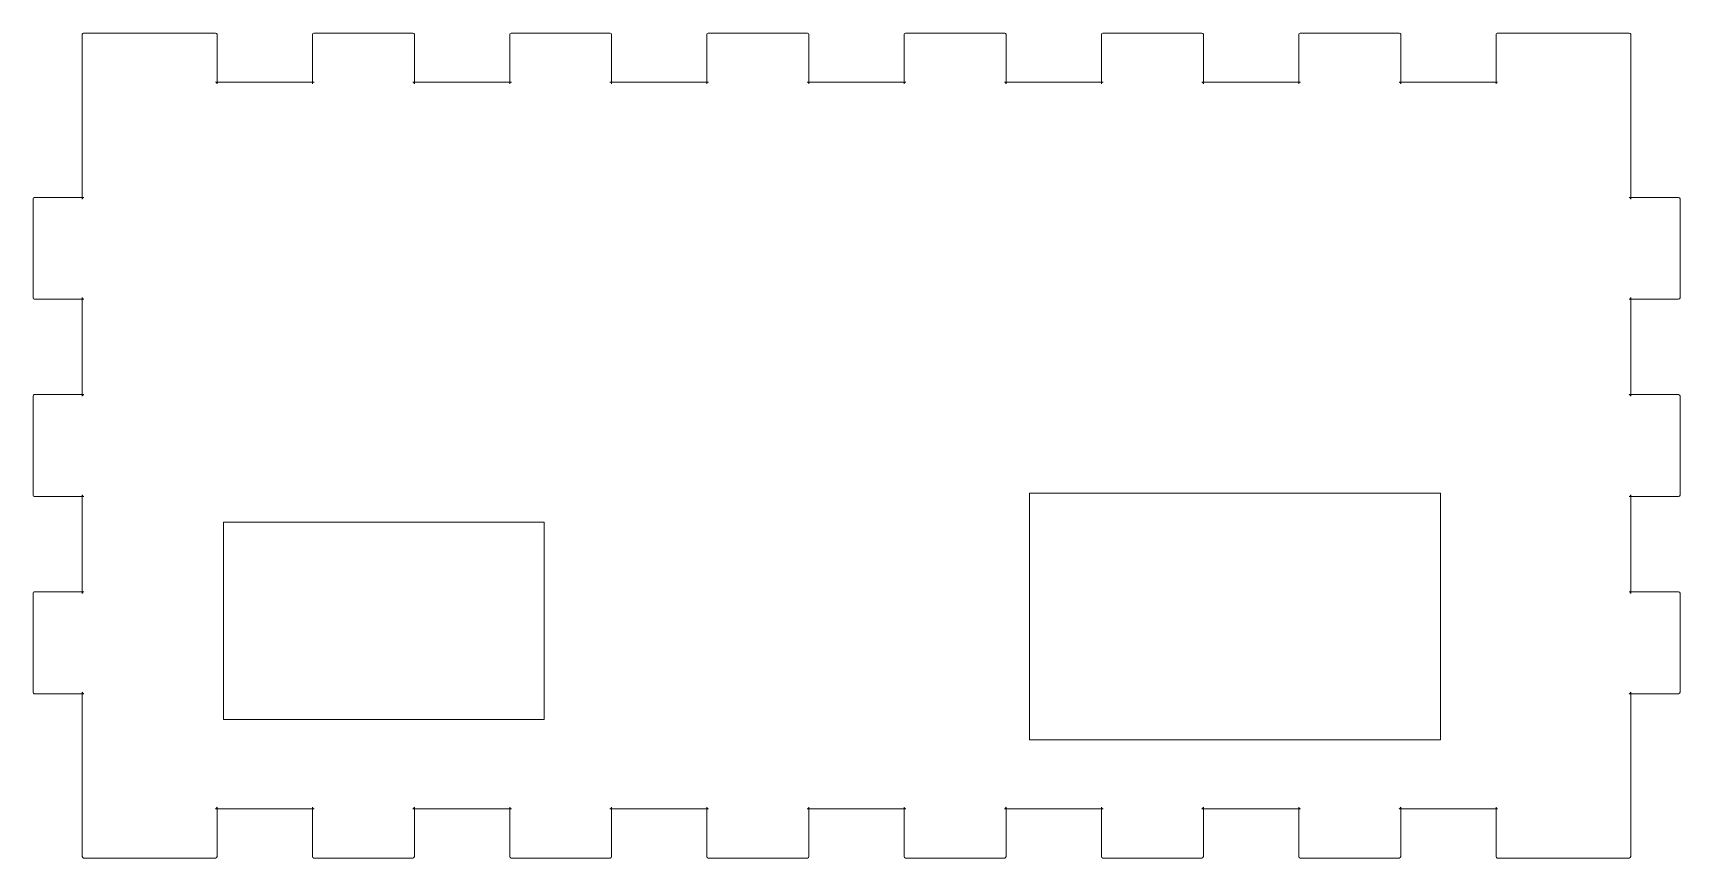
# Model space of a CAD drawing. Header units: inches. Extents: x -61 to 261, y -8 to 208.
# Drawn here: x 100.6 to 200.8, y 55.8 to 106 of the extents above; entities that cross this region are included whole.
import ezdxf

# ---------------------------------------------------------------- set-up
doc = ezdxf.new("R2010")
doc.units = ezdxf.units.IN
doc.header["$MEASUREMENT"] = 0

# ---------------------------------------------------------------- blocks, each defined once
blk = doc.blocks.new('block 278')
at = {"color": 7, "lineweight": 9, "true_color": 0xffffff}
blk.add_lwpolyline([(103.69, 55.76), (111.69, 55.76)], dxfattribs=at)
blk = doc.blocks.new('block 279')
at = {"color": 7, "lineweight": 9, "true_color": 0xffffff}
blk.add_lwpolyline([(111.69, 55.76), (111.7, 55.76), (111.76, 55.79), (111.79, 55.85), (111.79, 55.86)], dxfattribs=at)
blk = doc.blocks.new('block 280')
at = {"color": 7, "lineweight": 9, "true_color": 0xffffff}
blk.add_lwpolyline([(111.79, 55.86), (111.79, 58.86), (111.79, 58.85), (111.76, 58.79), (111.7, 58.76), (111.69, 58.76)], dxfattribs=at)
blk = doc.blocks.new('block 281')
at = {"color": 7, "lineweight": 9, "true_color": 0xffffff}
blk.add_lwpolyline([(111.69, 58.76), (117.69, 58.76), (117.67, 58.76), (117.62, 58.79), (117.59, 58.85), (117.59, 58.86)], dxfattribs=at)
blk = doc.blocks.new('block 282')
at = {"color": 7, "lineweight": 9, "true_color": 0xffffff}
blk.add_lwpolyline([(117.59, 58.86), (117.59, 55.86), (117.59, 55.85), (117.62, 55.79), (117.67, 55.76), (117.69, 55.76)], dxfattribs=at)
blk = doc.blocks.new('block 283')
at = {"color": 7, "lineweight": 9, "true_color": 0xffffff}
blk.add_lwpolyline([(117.69, 55.76), (123.69, 55.76)], dxfattribs=at)
blk = doc.blocks.new('block 284')
at = {"color": 7, "lineweight": 9, "true_color": 0xffffff}
blk.add_lwpolyline([(123.69, 55.76), (123.7, 55.76), (123.76, 55.79), (123.79, 55.85), (123.79, 55.86)], dxfattribs=at)
blk = doc.blocks.new('block 285')
at = {"color": 7, "lineweight": 9, "true_color": 0xffffff}
blk.add_lwpolyline([(123.79, 55.86), (123.79, 58.86), (123.79, 58.85), (123.76, 58.79), (123.7, 58.76), (123.69, 58.76)], dxfattribs=at)
blk = doc.blocks.new('block 286')
at = {"color": 7, "lineweight": 9, "true_color": 0xffffff}
blk.add_lwpolyline([(123.69, 58.76), (129.69, 58.76), (129.67, 58.76), (129.61, 58.79), (129.59, 58.85), (129.59, 58.86)], dxfattribs=at)
blk = doc.blocks.new('block 287')
at = {"color": 7, "lineweight": 9, "true_color": 0xffffff}
blk.add_lwpolyline([(129.59, 58.86), (129.59, 55.86), (129.59, 55.85), (129.61, 55.79), (129.67, 55.76), (129.69, 55.76)], dxfattribs=at)
blk = doc.blocks.new('block 288')
at = {"color": 7, "lineweight": 9, "true_color": 0xffffff}
blk.add_lwpolyline([(129.69, 55.76), (135.69, 55.76)], dxfattribs=at)
blk = doc.blocks.new('block 289')
at = {"color": 7, "lineweight": 9, "true_color": 0xffffff}
blk.add_lwpolyline([(135.69, 55.76), (135.7, 55.76), (135.76, 55.79), (135.79, 55.85), (135.79, 55.86)], dxfattribs=at)
blk = doc.blocks.new('block 290')
at = {"color": 7, "lineweight": 9, "true_color": 0xffffff}
blk.add_lwpolyline([(135.79, 55.86), (135.79, 58.86), (135.79, 58.85), (135.76, 58.79), (135.7, 58.76), (135.69, 58.76)], dxfattribs=at)
blk = doc.blocks.new('block 291')
at = {"color": 7, "lineweight": 9, "true_color": 0xffffff}
blk.add_lwpolyline([(135.69, 58.76), (141.69, 58.76), (141.67, 58.76), (141.61, 58.79), (141.59, 58.85), (141.59, 58.86)], dxfattribs=at)
blk = doc.blocks.new('block 292')
at = {"color": 7, "lineweight": 9, "true_color": 0xffffff}
blk.add_lwpolyline([(141.59, 58.86), (141.59, 55.86), (141.59, 55.85), (141.61, 55.79), (141.67, 55.76), (141.69, 55.76)], dxfattribs=at)
blk = doc.blocks.new('block 293')
at = {"color": 7, "lineweight": 9, "true_color": 0xffffff}
blk.add_lwpolyline([(141.69, 55.76), (147.69, 55.76)], dxfattribs=at)
blk = doc.blocks.new('block 294')
at = {"color": 7, "lineweight": 9, "true_color": 0xffffff}
blk.add_lwpolyline([(147.69, 55.76), (147.7, 55.76), (147.76, 55.79), (147.79, 55.85), (147.79, 55.86)], dxfattribs=at)
blk = doc.blocks.new('block 295')
at = {"color": 7, "lineweight": 9, "true_color": 0xffffff}
blk.add_lwpolyline([(147.79, 55.86), (147.79, 58.86), (147.79, 58.85), (147.76, 58.79), (147.7, 58.76), (147.69, 58.76)], dxfattribs=at)
blk = doc.blocks.new('block 296')
at = {"color": 7, "lineweight": 9, "true_color": 0xffffff}
blk.add_lwpolyline([(147.69, 58.76), (153.69, 58.76), (153.67, 58.76), (153.61, 58.79), (153.59, 58.85), (153.59, 58.86)], dxfattribs=at)
blk = doc.blocks.new('block 297')
at = {"color": 7, "lineweight": 9, "true_color": 0xffffff}
blk.add_lwpolyline([(153.59, 58.86), (153.59, 55.86), (153.59, 55.85), (153.61, 55.79), (153.67, 55.76), (153.69, 55.76)], dxfattribs=at)
blk = doc.blocks.new('block 298')
at = {"color": 7, "lineweight": 9, "true_color": 0xffffff}
blk.add_lwpolyline([(153.69, 55.76), (159.69, 55.76)], dxfattribs=at)
blk = doc.blocks.new('block 299')
at = {"color": 7, "lineweight": 9, "true_color": 0xffffff}
blk.add_lwpolyline([(159.69, 55.76), (159.7, 55.76), (159.76, 55.79), (159.79, 55.85), (159.79, 55.86)], dxfattribs=at)
blk = doc.blocks.new('block 300')
at = {"color": 7, "lineweight": 9, "true_color": 0xffffff}
blk.add_lwpolyline([(159.79, 55.86), (159.79, 58.86), (159.79, 58.85), (159.76, 58.79), (159.7, 58.76), (159.69, 58.76)], dxfattribs=at)
blk = doc.blocks.new('block 301')
at = {"color": 7, "lineweight": 9, "true_color": 0xffffff}
blk.add_lwpolyline([(159.69, 58.76), (165.69, 58.76), (165.67, 58.76), (165.61, 58.79), (165.59, 58.85), (165.59, 58.86)], dxfattribs=at)
blk = doc.blocks.new('block 302')
at = {"color": 7, "lineweight": 9, "true_color": 0xffffff}
blk.add_lwpolyline([(165.59, 58.86), (165.59, 55.86), (165.59, 55.85), (165.61, 55.79), (165.67, 55.76), (165.69, 55.76)], dxfattribs=at)
blk = doc.blocks.new('block 303')
at = {"color": 7, "lineweight": 9, "true_color": 0xffffff}
blk.add_lwpolyline([(165.69, 55.76), (171.69, 55.76)], dxfattribs=at)
blk = doc.blocks.new('block 304')
at = {"color": 7, "lineweight": 9, "true_color": 0xffffff}
blk.add_lwpolyline([(171.69, 55.76), (171.7, 55.76), (171.76, 55.79), (171.79, 55.85), (171.79, 55.86)], dxfattribs=at)
blk = doc.blocks.new('block 305')
at = {"color": 7, "lineweight": 9, "true_color": 0xffffff}
blk.add_lwpolyline([(171.79, 55.86), (171.79, 58.86), (171.79, 58.85), (171.76, 58.79), (171.7, 58.76), (171.69, 58.76)], dxfattribs=at)
blk = doc.blocks.new('block 306')
at = {"color": 7, "lineweight": 9, "true_color": 0xffffff}
blk.add_lwpolyline([(171.69, 58.76), (177.69, 58.76), (177.67, 58.76), (177.61, 58.79), (177.59, 58.85), (177.59, 58.86)], dxfattribs=at)
blk = doc.blocks.new('block 307')
at = {"color": 7, "lineweight": 9, "true_color": 0xffffff}
blk.add_lwpolyline([(177.59, 58.86), (177.59, 55.86), (177.59, 55.85), (177.61, 55.79), (177.67, 55.76), (177.69, 55.76)], dxfattribs=at)
blk = doc.blocks.new('block 308')
at = {"color": 7, "lineweight": 9, "true_color": 0xffffff}
blk.add_lwpolyline([(177.69, 55.76), (183.69, 55.76)], dxfattribs=at)
blk = doc.blocks.new('block 309')
at = {"color": 7, "lineweight": 9, "true_color": 0xffffff}
blk.add_lwpolyline([(183.69, 55.76), (183.7, 55.76), (183.76, 55.79), (183.79, 55.85), (183.79, 55.86)], dxfattribs=at)
blk = doc.blocks.new('block 310')
at = {"color": 7, "lineweight": 9, "true_color": 0xffffff}
blk.add_lwpolyline([(183.79, 55.86), (183.79, 58.86), (183.79, 58.85), (183.76, 58.79), (183.7, 58.76), (183.69, 58.76)], dxfattribs=at)
blk = doc.blocks.new('block 311')
at = {"color": 7, "lineweight": 9, "true_color": 0xffffff}
blk.add_lwpolyline([(183.69, 58.76), (189.69, 58.76), (189.67, 58.76), (189.61, 58.79), (189.59, 58.85), (189.59, 58.86)], dxfattribs=at)
blk = doc.blocks.new('block 312')
at = {"color": 7, "lineweight": 9, "true_color": 0xffffff}
blk.add_lwpolyline([(189.59, 58.86), (189.59, 55.86), (189.59, 55.85), (189.61, 55.79), (189.67, 55.76), (189.69, 55.76)], dxfattribs=at)
blk = doc.blocks.new('block 313')
at = {"color": 7, "lineweight": 9, "true_color": 0xffffff}
blk.add_lwpolyline([(189.69, 55.76), (197.69, 55.76)], dxfattribs=at)
blk = doc.blocks.new('block 314')
at = {"color": 7, "lineweight": 9, "true_color": 0xffffff}
blk.add_lwpolyline([(197.69, 55.76), (197.7, 55.76), (197.76, 55.79), (197.79, 55.85), (197.79, 55.86)], dxfattribs=at)
blk = doc.blocks.new('block 315')
at = {"color": 7, "lineweight": 9, "true_color": 0xffffff}
blk.add_lwpolyline([(197.79, 55.86), (197.79, 58.86)], dxfattribs=at)
blk = doc.blocks.new('block 316')
at = {"color": 7, "lineweight": 9, "true_color": 0xffffff}
blk.add_lwpolyline([(197.79, 58.86), (197.79, 65.86)], dxfattribs=at)
blk = doc.blocks.new('block 317')
at = {"color": 7, "lineweight": 9, "true_color": 0xffffff}
blk.add_lwpolyline([(197.79, 65.86), (197.79, 65.85), (197.76, 65.79), (197.7, 65.76), (197.69, 65.76)], dxfattribs=at)
blk = doc.blocks.new('block 318')
at = {"color": 7, "lineweight": 9, "true_color": 0xffffff}
blk.add_lwpolyline([(197.69, 65.76), (200.69, 65.76), (200.7, 65.76), (200.76, 65.79), (200.79, 65.85), (200.79, 65.86)], dxfattribs=at)
blk = doc.blocks.new('block 319')
at = {"color": 7, "lineweight": 9, "true_color": 0xffffff}
blk.add_lwpolyline([(200.79, 65.86), (200.79, 71.86), (200.79, 71.88), (200.76, 71.94), (200.7, 71.96), (200.69, 71.96)], dxfattribs=at)
blk = doc.blocks.new('block 320')
at = {"color": 7, "lineweight": 9, "true_color": 0xffffff}
blk.add_lwpolyline([(200.69, 71.96), (197.69, 71.96), (197.7, 71.96), (197.76, 71.94), (197.79, 71.88), (197.79, 71.86)], dxfattribs=at)
blk = doc.blocks.new('block 321')
at = {"color": 7, "lineweight": 9, "true_color": 0xffffff}
blk.add_lwpolyline([(197.79, 71.86), (197.79, 77.86)], dxfattribs=at)
blk = doc.blocks.new('block 322')
at = {"color": 7, "lineweight": 9, "true_color": 0xffffff}
blk.add_lwpolyline([(197.79, 77.86), (197.79, 77.85), (197.76, 77.79), (197.7, 77.76), (197.69, 77.76)], dxfattribs=at)
blk = doc.blocks.new('block 323')
at = {"color": 7, "lineweight": 9, "true_color": 0xffffff}
blk.add_lwpolyline([(197.69, 77.76), (200.69, 77.76), (200.7, 77.76), (200.76, 77.79), (200.79, 77.85), (200.79, 77.86)], dxfattribs=at)
blk = doc.blocks.new('block 324')
at = {"color": 7, "lineweight": 9, "true_color": 0xffffff}
blk.add_lwpolyline([(200.79, 77.86), (200.79, 83.86), (200.79, 83.88), (200.76, 83.93), (200.7, 83.96), (200.69, 83.96)], dxfattribs=at)
blk = doc.blocks.new('block 325')
at = {"color": 7, "lineweight": 9, "true_color": 0xffffff}
blk.add_lwpolyline([(200.69, 83.96), (197.69, 83.96), (197.7, 83.96), (197.76, 83.93), (197.79, 83.88), (197.79, 83.86)], dxfattribs=at)
blk = doc.blocks.new('block 326')
at = {"color": 7, "lineweight": 9, "true_color": 0xffffff}
blk.add_lwpolyline([(197.79, 83.86), (197.79, 89.86)], dxfattribs=at)
blk = doc.blocks.new('block 327')
at = {"color": 7, "lineweight": 9, "true_color": 0xffffff}
blk.add_lwpolyline([(197.79, 89.86), (197.79, 89.85), (197.76, 89.79), (197.7, 89.76), (197.69, 89.76)], dxfattribs=at)
blk = doc.blocks.new('block 328')
at = {"color": 7, "lineweight": 9, "true_color": 0xffffff}
blk.add_lwpolyline([(197.69, 89.76), (200.69, 89.76), (200.7, 89.76), (200.76, 89.79), (200.79, 89.85), (200.79, 89.86)], dxfattribs=at)
blk = doc.blocks.new('block 329')
at = {"color": 7, "lineweight": 9, "true_color": 0xffffff}
blk.add_lwpolyline([(200.79, 89.86), (200.79, 95.86), (200.79, 95.88), (200.76, 95.94), (200.7, 95.96), (200.69, 95.96)], dxfattribs=at)
blk = doc.blocks.new('block 330')
at = {"color": 7, "lineweight": 9, "true_color": 0xffffff}
blk.add_lwpolyline([(200.69, 95.96), (197.69, 95.96), (197.7, 95.96), (197.76, 95.94), (197.79, 95.88), (197.79, 95.86)], dxfattribs=at)
blk = doc.blocks.new('block 331')
at = {"color": 7, "lineweight": 9, "true_color": 0xffffff}
blk.add_lwpolyline([(197.79, 95.86), (197.79, 102.86)], dxfattribs=at)
blk = doc.blocks.new('block 332')
at = {"color": 7, "lineweight": 9, "true_color": 0xffffff}
blk.add_lwpolyline([(197.79, 102.86), (197.79, 105.86), (197.79, 105.88), (197.76, 105.94), (197.7, 105.96), (197.69, 105.96)], dxfattribs=at)
blk = doc.blocks.new('block 333')
at = {"color": 7, "lineweight": 9, "true_color": 0xffffff}
blk.add_lwpolyline([(197.69, 105.96), (189.69, 105.96)], dxfattribs=at)
blk = doc.blocks.new('block 334')
at = {"color": 7, "lineweight": 9, "true_color": 0xffffff}
blk.add_lwpolyline([(189.69, 105.96), (189.67, 105.96), (189.61, 105.94), (189.59, 105.88), (189.59, 105.86)], dxfattribs=at)
blk = doc.blocks.new('block 335')
at = {"color": 7, "lineweight": 9, "true_color": 0xffffff}
blk.add_lwpolyline([(189.59, 105.86), (189.59, 102.86), (189.59, 102.88), (189.61, 102.94), (189.67, 102.96), (189.69, 102.96)], dxfattribs=at)
blk = doc.blocks.new('block 336')
at = {"color": 7, "lineweight": 9, "true_color": 0xffffff}
blk.add_lwpolyline([(189.69, 102.96), (183.69, 102.96), (183.7, 102.96), (183.76, 102.94), (183.79, 102.88), (183.79, 102.86)], dxfattribs=at)
blk = doc.blocks.new('block 337')
at = {"color": 7, "lineweight": 9, "true_color": 0xffffff}
blk.add_lwpolyline([(183.79, 102.86), (183.79, 105.86), (183.79, 105.88), (183.76, 105.94), (183.7, 105.96), (183.69, 105.96)], dxfattribs=at)
blk = doc.blocks.new('block 338')
at = {"color": 7, "lineweight": 9, "true_color": 0xffffff}
blk.add_lwpolyline([(183.69, 105.96), (177.69, 105.96)], dxfattribs=at)
blk = doc.blocks.new('block 339')
at = {"color": 7, "lineweight": 9, "true_color": 0xffffff}
blk.add_lwpolyline([(177.69, 105.96), (177.67, 105.96), (177.61, 105.94), (177.59, 105.88), (177.59, 105.86)], dxfattribs=at)
blk = doc.blocks.new('block 340')
at = {"color": 7, "lineweight": 9, "true_color": 0xffffff}
blk.add_lwpolyline([(177.59, 105.86), (177.59, 102.86), (177.59, 102.88), (177.61, 102.94), (177.67, 102.96), (177.69, 102.96)], dxfattribs=at)
blk = doc.blocks.new('block 341')
at = {"color": 7, "lineweight": 9, "true_color": 0xffffff}
blk.add_lwpolyline([(177.69, 102.96), (171.69, 102.96), (171.7, 102.96), (171.76, 102.94), (171.79, 102.88), (171.79, 102.86)], dxfattribs=at)
blk = doc.blocks.new('block 342')
at = {"color": 7, "lineweight": 9, "true_color": 0xffffff}
blk.add_lwpolyline([(171.79, 102.86), (171.79, 105.86), (171.79, 105.88), (171.76, 105.94), (171.7, 105.96), (171.69, 105.96)], dxfattribs=at)
blk = doc.blocks.new('block 343')
at = {"color": 7, "lineweight": 9, "true_color": 0xffffff}
blk.add_lwpolyline([(171.69, 105.96), (165.69, 105.96)], dxfattribs=at)
blk = doc.blocks.new('block 344')
at = {"color": 7, "lineweight": 9, "true_color": 0xffffff}
blk.add_lwpolyline([(165.69, 105.96), (165.67, 105.96), (165.61, 105.94), (165.59, 105.88), (165.59, 105.86)], dxfattribs=at)
blk = doc.blocks.new('block 345')
at = {"color": 7, "lineweight": 9, "true_color": 0xffffff}
blk.add_lwpolyline([(165.59, 105.86), (165.59, 102.86), (165.59, 102.88), (165.61, 102.94), (165.67, 102.96), (165.69, 102.96)], dxfattribs=at)
blk = doc.blocks.new('block 346')
at = {"color": 7, "lineweight": 9, "true_color": 0xffffff}
blk.add_lwpolyline([(165.69, 102.96), (159.69, 102.96), (159.7, 102.96), (159.76, 102.94), (159.79, 102.88), (159.79, 102.86)], dxfattribs=at)
blk = doc.blocks.new('block 347')
at = {"color": 7, "lineweight": 9, "true_color": 0xffffff}
blk.add_lwpolyline([(159.79, 102.86), (159.79, 105.86), (159.79, 105.88), (159.76, 105.94), (159.7, 105.96), (159.69, 105.96)], dxfattribs=at)
blk = doc.blocks.new('block 348')
at = {"color": 7, "lineweight": 9, "true_color": 0xffffff}
blk.add_lwpolyline([(159.69, 105.96), (153.69, 105.96)], dxfattribs=at)
blk = doc.blocks.new('block 349')
at = {"color": 7, "lineweight": 9, "true_color": 0xffffff}
blk.add_lwpolyline([(153.69, 105.96), (153.67, 105.96), (153.61, 105.94), (153.59, 105.88), (153.59, 105.86)], dxfattribs=at)
blk = doc.blocks.new('block 350')
at = {"color": 7, "lineweight": 9, "true_color": 0xffffff}
blk.add_lwpolyline([(153.59, 105.86), (153.59, 102.86), (153.59, 102.88), (153.61, 102.94), (153.67, 102.96), (153.69, 102.96)], dxfattribs=at)
blk = doc.blocks.new('block 351')
at = {"color": 7, "lineweight": 9, "true_color": 0xffffff}
blk.add_lwpolyline([(153.69, 102.96), (147.69, 102.96), (147.7, 102.96), (147.76, 102.94), (147.79, 102.88), (147.79, 102.86)], dxfattribs=at)
blk = doc.blocks.new('block 352')
at = {"color": 7, "lineweight": 9, "true_color": 0xffffff}
blk.add_lwpolyline([(147.79, 102.86), (147.79, 105.86), (147.79, 105.88), (147.76, 105.94), (147.7, 105.96), (147.69, 105.96)], dxfattribs=at)
blk = doc.blocks.new('block 353')
at = {"color": 7, "lineweight": 9, "true_color": 0xffffff}
blk.add_lwpolyline([(147.69, 105.96), (141.69, 105.96)], dxfattribs=at)
blk = doc.blocks.new('block 354')
at = {"color": 7, "lineweight": 9, "true_color": 0xffffff}
blk.add_lwpolyline([(141.69, 105.96), (141.67, 105.96), (141.61, 105.94), (141.59, 105.88), (141.59, 105.86)], dxfattribs=at)
blk = doc.blocks.new('block 355')
at = {"color": 7, "lineweight": 9, "true_color": 0xffffff}
blk.add_lwpolyline([(141.59, 105.86), (141.59, 102.86), (141.59, 102.88), (141.61, 102.94), (141.67, 102.96), (141.69, 102.96)], dxfattribs=at)
blk = doc.blocks.new('block 356')
at = {"color": 7, "lineweight": 9, "true_color": 0xffffff}
blk.add_lwpolyline([(141.69, 102.96), (135.69, 102.96), (135.7, 102.96), (135.76, 102.94), (135.79, 102.88), (135.79, 102.86)], dxfattribs=at)
blk = doc.blocks.new('block 357')
at = {"color": 7, "lineweight": 9, "true_color": 0xffffff}
blk.add_lwpolyline([(135.79, 102.86), (135.79, 105.86), (135.79, 105.88), (135.76, 105.94), (135.7, 105.96), (135.69, 105.96)], dxfattribs=at)
blk = doc.blocks.new('block 358')
at = {"color": 7, "lineweight": 9, "true_color": 0xffffff}
blk.add_lwpolyline([(135.69, 105.96), (129.69, 105.96)], dxfattribs=at)
blk = doc.blocks.new('block 359')
at = {"color": 7, "lineweight": 9, "true_color": 0xffffff}
blk.add_lwpolyline([(129.69, 105.96), (129.67, 105.96), (129.61, 105.94), (129.59, 105.88), (129.59, 105.86)], dxfattribs=at)
blk = doc.blocks.new('block 360')
at = {"color": 7, "lineweight": 9, "true_color": 0xffffff}
blk.add_lwpolyline([(129.59, 105.86), (129.59, 102.86), (129.59, 102.88), (129.61, 102.94), (129.67, 102.96), (129.69, 102.96)], dxfattribs=at)
blk = doc.blocks.new('block 361')
at = {"color": 7, "lineweight": 9, "true_color": 0xffffff}
blk.add_lwpolyline([(129.69, 102.96), (123.69, 102.96), (123.7, 102.96), (123.76, 102.94), (123.79, 102.88), (123.79, 102.86)], dxfattribs=at)
blk = doc.blocks.new('block 362')
at = {"color": 7, "lineweight": 9, "true_color": 0xffffff}
blk.add_lwpolyline([(123.79, 102.86), (123.79, 105.86), (123.79, 105.88), (123.76, 105.94), (123.7, 105.96), (123.69, 105.96)], dxfattribs=at)
blk = doc.blocks.new('block 363')
at = {"color": 7, "lineweight": 9, "true_color": 0xffffff}
blk.add_lwpolyline([(123.69, 105.96), (117.69, 105.96)], dxfattribs=at)
blk = doc.blocks.new('block 364')
at = {"color": 7, "lineweight": 9, "true_color": 0xffffff}
blk.add_lwpolyline([(117.69, 105.96), (117.67, 105.96), (117.62, 105.94), (117.59, 105.88), (117.59, 105.86)], dxfattribs=at)
blk = doc.blocks.new('block 365')
at = {"color": 7, "lineweight": 9, "true_color": 0xffffff}
blk.add_lwpolyline([(117.59, 105.86), (117.59, 102.86), (117.59, 102.88), (117.62, 102.94), (117.67, 102.96), (117.69, 102.96)], dxfattribs=at)
blk = doc.blocks.new('block 366')
at = {"color": 7, "lineweight": 9, "true_color": 0xffffff}
blk.add_lwpolyline([(117.69, 102.96), (111.69, 102.96), (111.7, 102.96), (111.76, 102.94), (111.79, 102.88), (111.79, 102.86)], dxfattribs=at)
blk = doc.blocks.new('block 367')
at = {"color": 7, "lineweight": 9, "true_color": 0xffffff}
blk.add_lwpolyline([(111.79, 102.86), (111.79, 105.86), (111.79, 105.88), (111.76, 105.94), (111.7, 105.96), (111.69, 105.96)], dxfattribs=at)
blk = doc.blocks.new('block 368')
at = {"color": 7, "lineweight": 9, "true_color": 0xffffff}
blk.add_lwpolyline([(111.69, 105.96), (103.69, 105.96)], dxfattribs=at)
blk = doc.blocks.new('block 369')
at = {"color": 7, "lineweight": 9, "true_color": 0xffffff}
blk.add_lwpolyline([(103.69, 105.96), (103.67, 105.96), (103.62, 105.94), (103.59, 105.88), (103.59, 105.86)], dxfattribs=at)
blk = doc.blocks.new('block 370')
at = {"color": 7, "lineweight": 9, "true_color": 0xffffff}
blk.add_lwpolyline([(103.59, 105.86), (103.59, 102.86)], dxfattribs=at)
blk = doc.blocks.new('block 371')
at = {"color": 7, "lineweight": 9, "true_color": 0xffffff}
blk.add_lwpolyline([(103.59, 102.86), (103.59, 95.86)], dxfattribs=at)
blk = doc.blocks.new('block 372')
at = {"color": 7, "lineweight": 9, "true_color": 0xffffff}
blk.add_lwpolyline([(103.59, 95.86), (103.59, 95.88), (103.62, 95.94), (103.67, 95.96), (103.69, 95.96)], dxfattribs=at)
blk = doc.blocks.new('block 373')
at = {"color": 7, "lineweight": 9, "true_color": 0xffffff}
blk.add_lwpolyline([(103.69, 95.96), (100.69, 95.96), (100.67, 95.96), (100.62, 95.94), (100.59, 95.88), (100.59, 95.86)], dxfattribs=at)
blk = doc.blocks.new('block 374')
at = {"color": 7, "lineweight": 9, "true_color": 0xffffff}
blk.add_lwpolyline([(100.59, 95.86), (100.59, 89.86), (100.59, 89.85), (100.62, 89.79), (100.67, 89.76), (100.69, 89.76)], dxfattribs=at)
blk = doc.blocks.new('block 375')
at = {"color": 7, "lineweight": 9, "true_color": 0xffffff}
blk.add_lwpolyline([(100.69, 89.76), (103.69, 89.76), (103.67, 89.76), (103.62, 89.79), (103.59, 89.85), (103.59, 89.86)], dxfattribs=at)
blk = doc.blocks.new('block 376')
at = {"color": 7, "lineweight": 9, "true_color": 0xffffff}
blk.add_lwpolyline([(103.59, 89.86), (103.59, 83.86)], dxfattribs=at)
blk = doc.blocks.new('block 377')
at = {"color": 7, "lineweight": 9, "true_color": 0xffffff}
blk.add_lwpolyline([(103.59, 83.86), (103.59, 83.88), (103.62, 83.93), (103.67, 83.96), (103.69, 83.96)], dxfattribs=at)
blk = doc.blocks.new('block 378')
at = {"color": 7, "lineweight": 9, "true_color": 0xffffff}
blk.add_lwpolyline([(103.69, 83.96), (100.69, 83.96), (100.67, 83.96), (100.62, 83.93), (100.59, 83.88), (100.59, 83.86)], dxfattribs=at)
blk = doc.blocks.new('block 379')
at = {"color": 7, "lineweight": 9, "true_color": 0xffffff}
blk.add_lwpolyline([(100.59, 83.86), (100.59, 77.86), (100.59, 77.85), (100.62, 77.79), (100.67, 77.76), (100.69, 77.76)], dxfattribs=at)
blk = doc.blocks.new('block 380')
at = {"color": 7, "lineweight": 9, "true_color": 0xffffff}
blk.add_lwpolyline([(100.69, 77.76), (103.69, 77.76), (103.67, 77.76), (103.62, 77.79), (103.59, 77.85), (103.59, 77.86)], dxfattribs=at)
blk = doc.blocks.new('block 381')
at = {"color": 7, "lineweight": 9, "true_color": 0xffffff}
blk.add_lwpolyline([(103.59, 77.86), (103.59, 71.86)], dxfattribs=at)
blk = doc.blocks.new('block 382')
at = {"color": 7, "lineweight": 9, "true_color": 0xffffff}
blk.add_lwpolyline([(103.59, 71.86), (103.59, 71.88), (103.62, 71.94), (103.67, 71.96), (103.69, 71.96)], dxfattribs=at)
blk = doc.blocks.new('block 383')
at = {"color": 7, "lineweight": 9, "true_color": 0xffffff}
blk.add_lwpolyline([(103.69, 71.96), (100.69, 71.96), (100.67, 71.96), (100.62, 71.94), (100.59, 71.88), (100.59, 71.86)], dxfattribs=at)
blk = doc.blocks.new('block 384')
at = {"color": 7, "lineweight": 9, "true_color": 0xffffff}
blk.add_lwpolyline([(100.59, 71.86), (100.59, 65.86), (100.59, 65.85), (100.62, 65.79), (100.67, 65.76), (100.69, 65.76)], dxfattribs=at)
blk = doc.blocks.new('block 385')
at = {"color": 7, "lineweight": 9, "true_color": 0xffffff}
blk.add_lwpolyline([(100.69, 65.76), (103.69, 65.76), (103.67, 65.76), (103.62, 65.79), (103.59, 65.85), (103.59, 65.86)], dxfattribs=at)
blk = doc.blocks.new('block 386')
at = {"color": 7, "lineweight": 9, "true_color": 0xffffff}
blk.add_lwpolyline([(103.59, 65.86), (103.59, 58.86)], dxfattribs=at)
blk = doc.blocks.new('block 387')
at = {"color": 7, "lineweight": 9, "true_color": 0xffffff}
blk.add_lwpolyline([(103.59, 58.86), (103.59, 55.86), (103.59, 55.85), (103.62, 55.79), (103.67, 55.76), (103.69, 55.76)], dxfattribs=at)

msp = doc.modelspace()

# ---------------------------------------------------------------- linework, layer by layer
at = {"color": 7, "lineweight": 9, "true_color": 0xffffff}
for points in [[(186.22, 62.96), (161.22, 62.96), (161.22, 77.96), (186.22, 77.96), (186.22, 62.96)], [(131.68, 64.2), (112.18, 64.2), (112.18, 76.2), (131.68, 76.2), (131.68, 64.2)]]:
    msp.add_lwpolyline(points, dxfattribs=at)

# ---------------------------------------------------------------- block references
for name in ['block 369', 'block 370', 'block 368', 'block 367', 'block 364', 'block 365', 'block 363', 'block 362', 'block 359', 'block 360', 'block 358', 'block 357', 'block 354', 'block 355', 'block 353', 'block 352', 'block 349', 'block 350', 'block 348', 'block 347', 'block 344', 'block 345', 'block 343', 'block 342', 'block 339', 'block 340', 'block 338', 'block 337', 'block 334', 'block 335', 'block 333', 'block 332', 'block 371', 'block 366', 'block 361', 'block 356', 'block 351', 'block 346', 'block 341', 'block 336', 'block 331', 'block 373', 'block 374', 'block 372', 'block 330', 'block 329', 'block 375', 'block 376', 'block 327', 'block 328', 'block 326', 'block 378', 'block 379', 'block 377', 'block 325', 'block 324', 'block 380', 'block 381', 'block 322', 'block 323', 'block 321', 'block 383', 'block 384', 'block 382', 'block 320', 'block 319', 'block 385', 'block 386', 'block 317', 'block 318', 'block 316', 'block 387', 'block 280', 'block 281', 'block 282', 'block 285', 'block 286', 'block 287', 'block 290', 'block 291', 'block 292', 'block 295', 'block 296', 'block 297', 'block 300', 'block 301', 'block 302', 'block 305', 'block 306', 'block 307', 'block 310', 'block 311', 'block 312', 'block 315', 'block 278', 'block 279', 'block 283', 'block 284', 'block 288', 'block 289', 'block 293', 'block 294', 'block 298', 'block 299', 'block 303', 'block 304', 'block 308', 'block 309', 'block 313', 'block 314']:
    msp.add_blockref(name, (0, 0))

doc.saveas('drawing.dxf')
